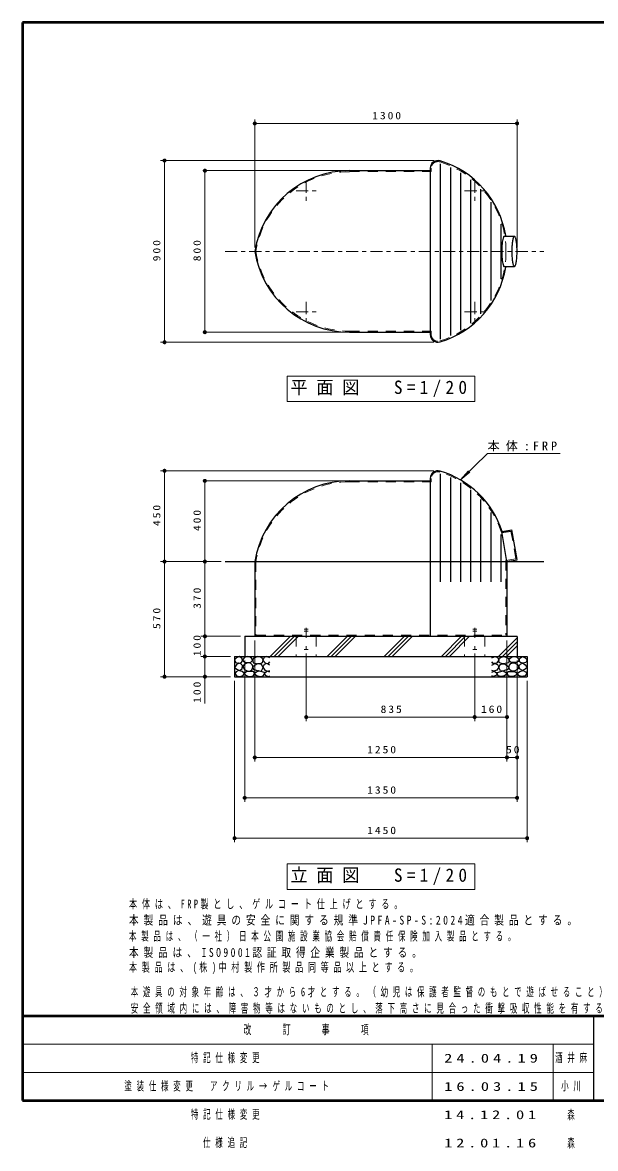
# Model space of a CAD drawing. Units: millimetres on the paper, scale 1:20. Extents: x -385 to 0, y -12 to 267.
# Drawn here: x -385 to -243, y -11.8 to 267 of the extents above; entities that cross this region are included whole.
import ezdxf
from ezdxf.enums import TextEntityAlignment as Align

# ---------------------------------------------------------------- set-up
doc = ezdxf.new("R2010")
doc.units = ezdxf.units.MM
doc.linetypes.add('USER1', pattern=[4.5, 2.5, -2])
doc.linetypes.add('USER2', pattern=[6, 3, -1, 1, -1])
doc.layers.add('LY_1', color=7, linetype='Continuous', lineweight=13)
doc.layers.add('LY_2', color=7, linetype='Continuous', lineweight=13)
doc.styles.add('ＭＳ ゴシック', font='')
doc.styles.get('ＭＳ ゴシック').set_extended_font_data('MS Gothic')

# ---------------------------------------------------------------- blocks, each defined once
blk = doc.blocks.new('filled_dot')
at = {"color": 0, "linetype": 'Continuous', "lineweight": -2, "const_width": 1.25}
blk.add_lwpolyline([(-0.625, 0, 1), (0.625, 0, 1)], format="xyb", close=True, dxfattribs=at)

msp = doc.modelspace()

# ---------------------------------------------------------------- linework, layer by layer
at = {"layer": 'LY_1'}
for p, q in [((-327.439, 211.314), (-327.439, 243.007)), ((-262.439, 211.314), (-262.439, 243.007)), ((-327.439, 242.007), (-262.439, 242.007)), ((-283.061, 232.814), (-350.8, 232.814)), ((-349.8, 187.814), (-349.8, 232.814)), ((-304.96, 230.314), (-340.3, 230.314)), ((-339.8, 190.314), (-339.8, 230.314)), ((-304.96, 190.314), (-340.3, 190.314)), ((-283.061, 187.814), (-350.8, 187.814)), ((-272.939, 179.422), (-319.439, 179.422)), ((-319.439, 179.422), (-319.439, 173.122)), ((-272.939, 173.122), (-272.939, 179.422)), ((-319.439, 173.122), (-272.939, 173.122)), ((-269.75, 160.293), (-276.441, 153.709)), ((-269.75, 160.293), (-251.75, 160.293)), ((-283.061, 155.995), (-350.8, 155.995)), ((-349.8, 133.495), (-349.8, 155.995)), ((-304.96, 153.495), (-340.3, 153.495)), ((-339.8, 133.495), (-339.8, 153.495)), ((-276.441, 153.709), (-274.494, 155.991)), ((-276.441, 153.709), (-274.128, 155.619)), ((-335.8, 133.495), (-350.8, 133.495)), ((-335.8, 133.495), (-350.8, 133.495)), ((-349.8, 104.995), (-349.8, 133.495)), ((-335.8, 133.495), (-340.3, 133.495)), ((-339.8, 114.995), (-339.8, 133.495)), ((-330.939, 114.995), (-340.8, 114.995)), ((-339.8, 109.995), (-339.8, 114.995)), ((-323.616, 109.995), (-318.616, 114.995)), ((-322.626, 109.995), (-317.626, 114.995)), ((-321.636, 109.995), (-316.636, 114.995)), ((-309.474, 109.995), (-304.474, 114.995)), ((-308.484, 109.995), (-303.484, 114.995)), ((-307.494, 109.995), (-302.494, 114.995)), ((-295.332, 109.995), (-290.332, 114.995)), ((-294.342, 109.995), (-289.342, 114.995)), ((-293.352, 109.995), (-288.352, 114.995)), ((-281.19, 109.995), (-276.19, 114.995)), ((-280.2, 109.995), (-275.2, 114.995)), ((-279.21, 109.995), (-274.21, 114.995)), ((-267.047, 109.995), (-262.439, 114.604)), ((-327.439, 113.995), (-327.439, 83.995)), ((-266.057, 109.995), (-262.439, 113.614)), ((-265.068, 109.995), (-262.439, 112.624)), ((-264.939, 113.995), (-264.939, 83.995)), ((-264.939, 113.995), (-264.939, 93.995)), ((-333.439, 109.995), (-340.8, 109.995)), ((-339.8, 98.375), (-339.8, 109.995)), ((-329.939, 108.995), (-329.939, 73.995)), ((-314.689, 110.745), (-314.689, 93.995)), ((-272.939, 110.745), (-272.939, 93.995)), ((-272.939, 110.745), (-272.939, 93.995)), ((-262.439, 108.995), (-262.439, 83.995)), ((-262.439, 108.995), (-262.439, 73.995)), ((-333.439, 104.995), (-350.8, 104.995)), ((-332.439, 103.995), (-332.439, 63.995)), ((-259.939, 103.995), (-259.939, 63.995)), ((-272.939, 94.995), (-314.689, 94.995)), ((-264.939, 94.995), (-272.939, 94.995)), ((-264.939, 84.995), (-327.439, 84.995)), ((-262.439, 84.995), (-264.939, 84.995)), ((-262.439, 74.995), (-329.939, 74.995)), ((-259.939, 64.995), (-332.439, 64.995)), ((-272.939, 58.609), (-319.439, 58.609)), ((-319.439, 58.609), (-319.439, 52.309)), ((-272.939, 52.309), (-272.939, 58.609)), ((-319.439, 52.309), (-272.939, 52.309))]:
    msp.add_line(p, q, dxfattribs=at)
at = {"layer": 'LY_1', "lineweight": 25}
for p, q in [((-281.464, 232.039), (-281.464, 188.588)), ((-303.96, 230.314), (-283.964, 230.314)), ((-283.964, 230.911), (-283.964, 189.716)), ((-278.964, 231.102), (-278.964, 189.525)), ((-276.464, 229.803), (-276.464, 190.824)), ((-273.964, 228.063), (-273.964, 192.565)), ((-271.464, 225.731), (-271.464, 194.896)), ((-268.964, 222.474), (-268.964, 198.153)), ((-266.464, 217.064), (-266.464, 203.563)), ((-265.59, 214.064), (-263.09, 214.064)), ((-265.59, 206.564), (-263.09, 206.564)), ((-303.96, 190.314), (-283.964, 190.314)), ((-303.96, 153.495), (-283.964, 153.495)), ((-283.964, 154.093), (-283.964, 114.995)), ((-281.464, 155.22), (-281.464, 128.495)), ((-278.964, 154.284), (-278.964, 128.495)), ((-276.464, 152.985), (-276.464, 128.495)), ((-273.964, 151.244), (-273.964, 128.495)), ((-271.464, 148.913), (-271.464, 128.495)), ((-268.964, 145.656), (-268.964, 128.495)), ((-266.464, 140.245), (-266.464, 128.495)), ((-266.291, 140.684), (-263.941, 141.074)), ((-266.241, 140.945), (-263.738, 141.361)), ((-264.939, 133.559), (-266.241, 140.945)), ((-262.439, 133.993), (-263.741, 141.379)), ((-264.939, 133.559), (-262.435, 133.974)), ((-334.8, 133.495), (-255.824, 133.495)), ((-327.439, 133.495), (-327.439, 114.995)), ((-264.939, 133.495), (-264.939, 114.995)), ((-329.939, 114.995), (-262.439, 114.995)), ((-329.939, 114.995), (-329.939, 109.995)), ((-262.439, 114.944), (-262.439, 109.995)), ((-332.439, 109.995), (-259.939, 109.995)), ((-332.439, 109.995), (-332.439, 104.995)), ((-259.939, 109.995), (-259.939, 104.995)), ((-332.439, 104.995), (-259.939, 104.995))]:
    msp.add_line(p, q, dxfattribs=at)
at = {"layer": 'LY_1', "linetype": 'USER1'}
for p, q in [((-303.96, 230.064), (-283.714, 230.064)), ((-283.714, 230.064), (-283.714, 230.911)), ((-303.96, 190.564), (-283.714, 190.564)), ((-283.714, 190.564), (-283.714, 189.716)), ((-283.714, 154.093), (-283.714, 153.245)), ((-303.96, 153.245), (-283.714, 153.245)), ((-262.725, 134.18), (-263.941, 141.074)), ((-265.189, 133.771), (-262.725, 134.18)), ((-327.189, 133.495), (-327.189, 115.245)), ((-265.189, 133.771), (-265.189, 115.245)), ((-327.189, 115.245), (-265.189, 115.245)), ((-317.189, 114.995), (-317.189, 109.995)), ((-314.189, 116.745), (-315.189, 116.745)), ((-314.189, 116.245), (-315.189, 116.245)), ((-314.689, 117.095), (-314.689, 111.745)), ((-312.189, 114.995), (-312.189, 109.995)), ((-275.439, 114.995), (-275.439, 109.995)), ((-272.439, 116.745), (-273.439, 116.745)), ((-272.439, 116.245), (-273.439, 116.245)), ((-272.939, 117.095), (-272.939, 111.745)), ((-270.439, 114.995), (-270.439, 109.995)), ((-314.189, 111.745), (-315.189, 111.745)), ((-272.439, 111.745), (-273.439, 111.745))]:
    msp.add_line(p, q, dxfattribs=at)
at = {"layer": 'LY_1', "linetype": 'USER2'}
for p, q in [((-314.689, 227.814), (-314.689, 222.814)), ((-272.939, 227.814), (-272.939, 222.814)), ((-317.189, 225.314), (-312.189, 225.314)), ((-275.439, 225.314), (-270.439, 225.314)), ((-334.8, 210.314), (-255.824, 210.314)), ((-317.189, 195.314), (-312.189, 195.314)), ((-314.689, 197.814), (-314.689, 192.814)), ((-275.439, 195.314), (-270.439, 195.314)), ((-272.939, 197.814), (-272.939, 192.814))]:
    msp.add_line(p, q, dxfattribs=at)
at = {"layer": 'LY_1', "lineweight": 25}
for points in [[(-265.59, 214.064), (-265.675, 214.032), (-265.759, 213.936), (-265.839, 213.778), (-265.916, 213.561), (-265.987, 213.289), (-266.051, 212.965), (-266.107, 212.597), (-266.154, 212.189), (-266.192, 211.749), (-266.219, 211.284), (-266.236, 210.803), (-266.241, 210.314), (-266.236, 209.824), (-266.219, 209.343), (-266.192, 208.879), (-266.154, 208.439), (-266.107, 208.031), (-266.051, 207.662), (-265.987, 207.339), (-265.916, 207.066), (-265.839, 206.849), (-265.759, 206.691), (-265.675, 206.596), (-265.59, 206.564)], [(-323.689, 109.66), (-324.544, 109.977), (-325.083, 109.708), (-325.4, 109.106), (-324.814, 108.345), (-324.037, 108.282), (-323.689, 108.678)], [(-268.689, 109.66), (-267.833, 109.977), (-267.295, 109.708), (-266.978, 109.106), (-267.564, 108.345), (-268.34, 108.282), (-268.689, 108.678)], [(-323.705, 107.854), (-324.465, 108.25), (-325.099, 107.997), (-325.4, 107.347), (-324.956, 106.571), (-324.196, 106.333), (-323.705, 106.539)], [(-323.689, 106.127), (-324.354, 106.333), (-325.004, 105.779), (-324.829, 105.383), (-324.101, 105.018), (-323.689, 105.177)], [(-268.689, 106.127), (-268.023, 106.333), (-267.374, 105.779), (-267.548, 105.383), (-268.277, 105.018), (-268.689, 105.177)], [(-268.673, 107.854), (-267.912, 108.25), (-267.279, 107.997), (-266.978, 107.347), (-267.421, 106.571), (-268.182, 106.333), (-268.673, 106.539)]]:
    msp.add_lwpolyline(points, dxfattribs=at)
for points in [[(-263.09, 206.564), (-263.033, 206.578), (-262.977, 206.621), (-262.921, 206.691), (-262.867, 206.79), (-262.815, 206.915), (-262.764, 207.066), (-262.716, 207.242), (-262.671, 207.441), (-262.629, 207.662), (-262.591, 207.903), (-262.556, 208.163), (-262.526, 208.439), (-262.5, 208.729), (-262.478, 209.031), (-262.461, 209.343), (-262.449, 209.662), (-262.441, 209.987), (-262.439, 210.314), (-262.441, 210.64), (-262.449, 210.965), (-262.461, 211.284), (-262.478, 211.596), (-262.5, 211.898), (-262.526, 212.189), (-262.556, 212.465), (-262.591, 212.724), (-262.629, 212.965), (-262.671, 213.186), (-262.716, 213.385), (-262.764, 213.561), (-262.815, 213.712), (-262.867, 213.838), (-262.921, 213.936), (-262.977, 214.007), (-263.033, 214.049), (-263.09, 214.064), (-263.147, 214.049), (-263.203, 214.007), (-263.258, 213.936), (-263.313, 213.838), (-263.365, 213.712), (-263.416, 213.561), (-263.463, 213.385), (-263.508, 213.186), (-263.55, 212.965), (-263.589, 212.724), (-263.623, 212.465), (-263.654, 212.189), (-263.68, 211.898), (-263.702, 211.596), (-263.719, 211.284), (-263.731, 210.965), (-263.739, 210.64), (-263.741, 210.314), (-263.739, 209.987), (-263.731, 209.662), (-263.719, 209.343), (-263.702, 209.031), (-263.68, 208.729), (-263.654, 208.439), (-263.623, 208.163), (-263.589, 207.903), (-263.55, 207.662), (-263.508, 207.441), (-263.463, 207.242), (-263.416, 207.066), (-263.365, 206.915), (-263.313, 206.79), (-263.258, 206.691), (-263.203, 206.621), (-263.147, 206.578)], [(-331.316, 109.965), (-331.95, 109.664), (-332.425, 109.189), (-332.124, 108.492), (-331.396, 108.349), (-330.698, 108.508), (-330.445, 109.094), (-330.635, 109.601)], [(-329.345, 109.97), (-329.872, 109.835), (-330.453, 109.199), (-330.224, 108.78), (-329.766, 108.543), (-329.25, 108.47), (-328.507, 108.537), (-327.94, 109.078), (-328.223, 109.578), (-328.757, 109.888)], [(-326.754, 109.98), (-327.291, 109.756), (-327.837, 109.488), (-327.953, 108.987), (-327.819, 108.423), (-326.996, 108.262), (-326.271, 108.217), (-325.546, 108.476), (-325.394, 109.085), (-325.626, 109.595), (-326.029, 109.819)], [(-265.623, 109.98), (-265.086, 109.756), (-264.54, 109.488), (-264.424, 108.987), (-264.558, 108.423), (-265.382, 108.262), (-266.107, 108.217), (-266.832, 108.476), (-266.984, 109.085), (-266.751, 109.595), (-266.348, 109.819)], [(-263.032, 109.97), (-262.505, 109.835), (-261.924, 109.199), (-262.154, 108.78), (-262.611, 108.543), (-263.127, 108.47), (-263.87, 108.537), (-264.438, 109.078), (-264.154, 109.578), (-263.621, 109.888)], [(-261.061, 109.965), (-260.427, 109.664), (-259.952, 109.189), (-260.253, 108.492), (-260.982, 108.349), (-261.679, 108.508), (-261.932, 109.094), (-261.742, 109.601)], [(-331.443, 108.318), (-331.982, 107.969), (-332.425, 107.288), (-331.918, 106.828), (-331.253, 106.512), (-330.556, 106.955), (-330.477, 107.795), (-330.885, 108.157)], [(-331.484, 106.521), (-332.053, 106.202), (-332.391, 105.779), (-331.987, 105.213), (-331.044, 105.01), (-330.329, 105.329), (-330.055, 105.834), (-330.595, 106.29)], [(-329.98, 106.753), (-329.359, 106.408), (-328.683, 106.361), (-328.169, 106.723), (-327.926, 107.321), (-328.038, 107.858), (-328.386, 108.267), (-328.851, 108.431), (-329.386, 108.375), (-330.075, 108.006), (-330.372, 107.429)], [(-328.629, 106.314), (-329.413, 106.273), (-330.075, 105.8), (-329.642, 105.341), (-328.953, 105.03), (-328.388, 105.022), (-327.845, 105.246), (-327.507, 105.773), (-327.764, 106.26)], [(-326.804, 108.149), (-327.358, 107.852), (-327.885, 107.433), (-327.831, 106.879), (-327.088, 106.609), (-326.453, 106.392), (-325.804, 106.419), (-325.399, 107.284), (-325.75, 108.041), (-326.254, 108.206)], [(-326.513, 106.405), (-327.284, 105.986), (-327.527, 105.689), (-326.838, 105.203), (-325.892, 105.013), (-325.362, 105.197), (-325.013, 105.622), (-325.04, 106.04), (-325.905, 106.27)], [(-265.864, 106.405), (-265.094, 105.986), (-264.85, 105.689), (-265.54, 105.203), (-266.486, 105.013), (-267.015, 105.197), (-267.364, 105.622), (-267.337, 106.04), (-266.472, 106.27)], [(-265.573, 108.149), (-265.019, 107.852), (-264.492, 107.433), (-264.546, 106.879), (-265.289, 106.609), (-265.925, 106.392), (-266.573, 106.419), (-266.979, 107.284), (-266.627, 108.041), (-266.124, 108.206)], [(-263.749, 106.314), (-262.965, 106.273), (-262.303, 105.8), (-262.735, 105.341), (-263.424, 105.03), (-263.989, 105.022), (-264.532, 105.246), (-264.87, 105.773), (-264.614, 106.26)], [(-262.397, 106.753), (-263.019, 106.408), (-263.695, 106.361), (-264.208, 106.723), (-264.451, 107.321), (-264.34, 107.858), (-263.992, 108.267), (-263.526, 108.431), (-262.992, 108.375), (-262.302, 108.006), (-262.005, 107.429)], [(-260.893, 106.521), (-260.325, 106.202), (-259.987, 105.779), (-260.39, 105.213), (-261.333, 105.01), (-262.049, 105.329), (-262.322, 105.834), (-261.783, 106.29)], [(-260.934, 108.318), (-260.396, 107.969), (-259.952, 107.288), (-260.459, 106.828), (-261.125, 106.512), (-261.822, 106.955), (-261.901, 107.795), (-261.493, 108.157)]]:
    msp.add_lwpolyline(points, close=True, dxfattribs=at)
for centre, radius, start, end in [((-282.061, 230.911), 1.903, 73.34129, 179.99999), ((-288.178, 210.47), 23.239, 9.28636, 73.34129), ((-303.96, 206.532), 23.781, 90, 170.85114), ((-303.96, 214.095), 23.781, 189.14886, 270), ((-288.178, 210.157), 23.239, 286.65871, 350.71391), ((-282.061, 189.716), 1.903, 179.99999, 286.6587), ((-303.96, 129.714), 23.781, 90, 170.85114), ((-282.061, 154.093), 1.903, 73.34129, 179.99999), ((-288.178, 133.652), 23.239, 18.34438, 73.34129)]:
    msp.add_arc(centre, radius, start, end, dxfattribs=at)
at = {"layer": 'LY_1', "linetype": 'USER1'}
for centre, radius, start, end in [((-282.061, 230.911), 1.653, 73.34131, 180.00001), ((-288.178, 210.47), 22.989, 359.60981, 73.34129), ((-303.96, 206.532), 23.531, 90, 170.85114), ((-303.96, 214.095), 23.531, 189.14886, 270), ((-288.178, 210.157), 22.989, 286.65871, 0.39019), ((-282.061, 189.716), 1.653, 179.99999, 286.6587), ((-282.061, 154.093), 1.653, 73.34129, 179.99999), ((-288.178, 133.652), 22.989, 17.81185, 73.34129), ((-303.96, 129.714), 23.531, 90, 170.85114)]:
    msp.add_arc(centre, radius, start, end, dxfattribs=at)
at = {"layer": 'LY_2', "lineweight": 50}
for p, q in [((0, 267), (-385, 267)), ((-385, 267), (-385, 0)), ((-385, 21), (0, 21)), ((-385, 0), (0, 0))]:
    msp.add_line(p, q, dxfattribs=at)
at = {"layer": 'LY_2', "lineweight": 25}
msp.add_line((-243.5, 21), (-243.5, 0), dxfattribs=at)
at = {"layer": 'LY_2'}
for p, q in [((-385, 14), (-243.5, 14)), ((-283.5, 14), (-283.5, 0)), ((-253.5, 14), (-253.5, 0)), ((-385, 7), (-243.5, 7))]:
    msp.add_line(p, q, dxfattribs=at)

# ---------------------------------------------------------------- block references
at = {"layer": 'LY_1', "xscale": 0.4, "yscale": 0.4}
for p in [(-327.439, 242.007), (-314.689, 94.995), (-272.939, 94.995), (-327.439, 84.995), (-264.939, 84.995), (-329.939, 74.995), (-332.439, 64.995)]:
    msp.add_blockref('filled_dot', p, dxfattribs=at)
for p, rotation in [((-262.439, 242.007), 180), ((-349.8, 232.814), 270), ((-339.8, 230.314), 270), ((-339.8, 190.314), 90), ((-349.8, 187.814), 90), ((-349.8, 155.995), 270), ((-339.8, 153.495), 270), ((-349.8, 133.495), 90), ((-349.8, 133.495), 270), ((-339.8, 133.495), 90), ((-339.8, 133.495), 270), ((-339.8, 114.995), 90), ((-339.8, 109.995), 90), ((-349.8, 104.995), 90), ((-339.8, 104.995), 90), ((-272.939, 94.995), 180), ((-264.939, 94.995), 180), ((-264.939, 84.995), 180), ((-262.439, 84.995), 180), ((-262.439, 74.995), 180), ((-259.939, 64.995), 180)]:
    msp.add_blockref('filled_dot', p, dxfattribs=dict(at, rotation=rotation))

# ---------------------------------------------------------------- texts
at = {"layer": 'LY_1', "style": 'ＭＳ ゴシック', "width": 0.6}
for p in [(-250, -3.5), (-250, -10.5)]:
    msp.add_text('森', height=2.199, dxfattribs=at).set_placement(p, align=Align.MIDDLE_LEFT)
at = {"layer": 'LY_1', "style": 'ＭＳ ゴシック'}
for s, insert, char_height, attachment_point in [('\\T1.33;\\W1.15;1300', (-294.518, 243.007), 1.833, 8), ('\\T1.5;\\W0.95;平面図\u3000S=1/20', (-296.189, 176.272), 3.299, 5), ('\\T1.5;本体:FRP', (-269.75, 160.793), 2.199, 7), ('\\T1.33;\\W1.15;835', (-293.397, 95.995), 1.833, 8), ('\\T1.33;\\W1.15;160', (-268.518, 95.995), 1.833, 8), ('\\T1.33;\\W1.15;1250', (-295.765, 85.995), 1.833, 8), ('\\T1.34;\\W1.15;50', (-263.261, 85.995), 1.833, 8), ('\\T1.33;\\W1.15;1350', (-295.765, 75.995), 1.833, 8), ('\\T1.33;\\W1.15;1450', (-295.765, 65.995), 1.833, 8), ('\\T1.5;\\W0.95;立面図\u3000S=1/20', (-296.189, 55.459), 3.299, 5), ('\\T1.6;\\W0.65;本体は、FRP製とし、ゲルコート仕上げとする。', (-358.606, 47.355), 2.199, 7), ('\\T1.51;\\W0.8;本製品は、遊具の安全に関する規準JPFA-SP-S:2024適合製品とする。', (-358.606, 43.355), 2.199, 7), ('\\T1.64;\\W0.6;本製品は、（一社）日本公園施設業協会賠償責任保険加入製品とする。', (-358.606, 39.355), 2.199, 7), ('\\T1.5;\\W0.8;本製品は、ISO9001認証取得企業製品とする。', (-358.606, 35.355), 2.199, 7), ('\\T1.58;\\W0.65;本製品は、(株)中村製作所製品同等品以上とする。', (-358.606, 31.355), 2.199, 7), ('\\T1.63;\\W0.6;本遊具の対象年齢は、３才から6才とする。（幼児は保護者監督のもとで遊ばせること）', (-358.158, 25.542), 2.199, 7), ('\\T1.64;\\W0.6;安全領域内には、障害物等はないものとし、落下高さに見合った衝撃吸収性能を有する素材を敷設する。', (-358.158, 21.542), 2.199, 7), ('\\T1.64;\\W0.6;特記仕様変更', (-343.25, 10.5), 2.199, 4), ('\\T1.5;\\W1.35;24.04.19', (-280.5, 10.5), 2.199, 4), ('\\T1.64;\\W0.6;酒井麻', (-253, 10.5), 2.199, 4), ('\\T1.64;\\W0.6;塗装仕様変更\u3000アクリル→ゲルコート', (-359.75, 3.5), 2.199, 4), ('\\T1.5;\\W1.35;16.03.15', (-280.5, 3.5), 2.199, 4), ('\\T1.64;\\W0.6;小川', (-251.5, 3.5), 2.199, 4), ('\\T1.64;\\W0.6;特記仕様変更', (-343.25, -3.5), 2.199, 4), ('\\T1.47;\\W1.35;14.12.01', (-280.5, -3.5), 2.199, 4), ('\\T1.64;\\W0.6;仕様追記', (-340.25, -10.5), 2.199, 4), ('\\T1.47;\\W1.35;12.01.16', (-280.5, -10.5), 2.199, 4)]:
    msp.add_mtext(s, dxfattribs=dict(at, insert=insert, char_height=char_height, attachment_point=attachment_point))
at = {"layer": 'LY_1', "char_height": 1.833, "attachment_point": 8, "rotation": 90, "style": 'ＭＳ ゴシック'}
for s, insert in [('\\T1.33;\\W1.15;900', (-350.8, 210.73)), ('\\T1.33;\\W1.15;800', (-340.8, 210.73)), ('\\T1.33;\\W1.15;450', (-350.8, 145.16)), ('\\T1.33;\\W1.15;400', (-340.8, 143.912)), ('\\T1.33;\\W1.15;370', (-340.8, 124.66)), ('\\T1.33;\\W1.15;570', (-350.8, 119.66)), ('\\T1.33;\\W1.15;100', (-340.8, 112.924)), ('\\T1.33;\\W1.15;100', (-340.8, 101.375))]:
    msp.add_mtext(s, dxfattribs=dict(at, insert=insert))
at = {"layer": 'LY_2', "insert": (-330.25, 17.5), "char_height": 2.346, "attachment_point": 4, "style": 'ＭＳ ゴシック'}
msp.add_mtext('\\T1.64;\\W0.6;改\u3000\u3000訂\u3000\u3000事\u3000\u3000項', dxfattribs=at)

doc.saveas('drawing.dxf')
